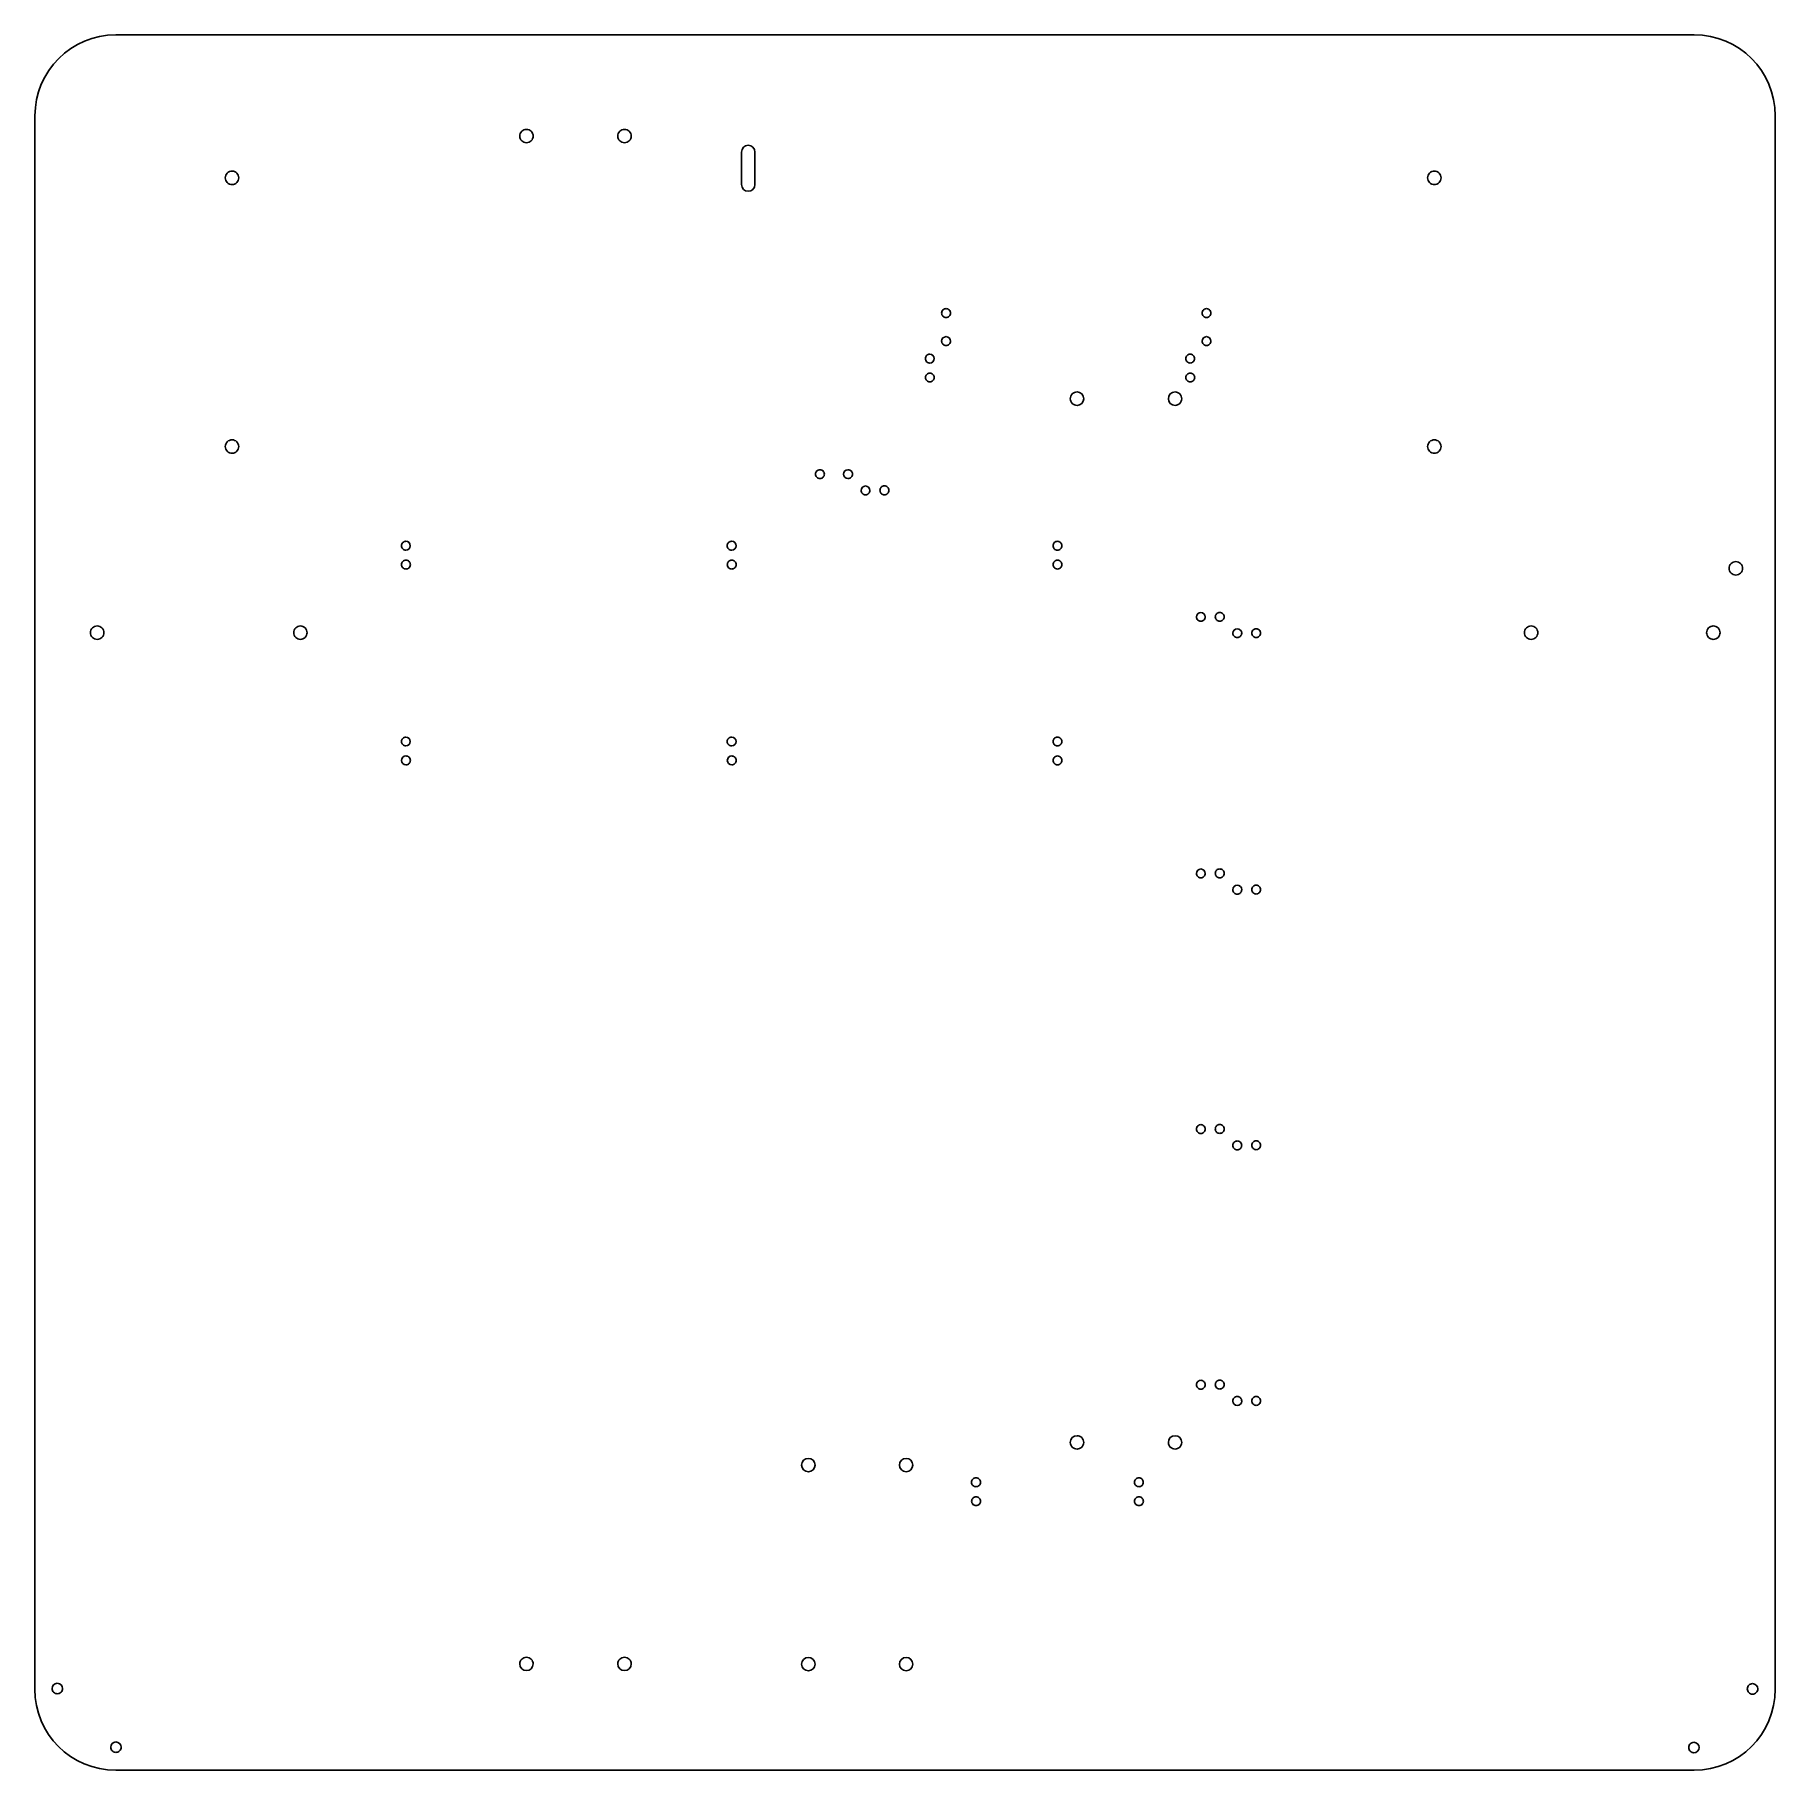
# Model space of a CAD drawing. Header units: millimetres. Extents: x 0 to 534, y 0 to 533.
import ezdxf

# ---------------------------------------------------------------- set-up
doc = ezdxf.new("R2010")
doc.units = ezdxf.units.MM
doc.layers.get('0').update_dxf_attribs({"linetype": 'CONTINUOUS'})

msp = doc.modelspace()

# ---------------------------------------------------------------- linework, layer by layer
for p, q in [((509.52762, 532.697627), (25.066521, 532.69447)), ((25.066521, 532.69447), (509.52762, 532.697627)), ((0.160198, 24.849976), (0.207512, 507.835462)), ((0.207512, 507.835462), (0.160198, 24.849976)), ((534.386923, 24.84985), (534.386474, 507.838466)), ((534.386474, 507.838466), (534.386923, 24.84985)), ((217.078868, 496.713034), (217.078868, 486.713035)), ((217.078868, 486.713035), (217.078868, 496.713034)), ((221.196868, 486.713035), (221.196868, 496.713034)), ((221.196868, 496.713034), (221.196868, 486.713035)), ((509.527758, -0.009001), (25.019234, -0.009001)), ((25.019234, -0.009001), (509.527758, -0.009001))]:
    msp.add_line(p, q)
for points in [[(0.207512, 507.835462), (0.207512, 521.564727), (11.337285, 532.69447), (25.066521, 532.69447)], [(509.52762, 532.697627), (523.256885, 532.697542), (534.386559, 521.567702), (534.386474, 507.838466)], [(149.01418, 501.611235), (149.01418, 502.157324), (149.231112, 502.681046), (149.617255, 503.067188)], [(149.617255, 503.067188), (150.003398, 503.453331), (150.52712, 503.670264), (151.073208, 503.670264)], [(151.073208, 503.670264), (151.619297, 503.670264), (152.143019, 503.453331), (152.529161, 503.067188)], [(152.529161, 503.067188), (152.915304, 502.681046), (153.132237, 502.157324), (153.132237, 501.611235)], [(179.114168, 501.611235), (179.114168, 502.157324), (179.3311, 502.681046), (179.717243, 503.067188)], [(179.717243, 503.067188), (180.103386, 503.453331), (180.627108, 503.670264), (181.173196, 503.670264)], [(181.173196, 503.670264), (181.719284, 503.670264), (182.243006, 503.453331), (182.629149, 503.067188)], [(182.629149, 503.067188), (183.015292, 502.681046), (183.232225, 502.157324), (183.232225, 501.611235)], [(149.617255, 500.155282), (149.231112, 500.541425), (149.01418, 501.065147), (149.01418, 501.611235)], [(151.073208, 499.552207), (150.52712, 499.552207), (150.003398, 499.76914), (149.617255, 500.155282)], [(152.529161, 500.155282), (152.143019, 499.76914), (151.619297, 499.552207), (151.073208, 499.552207)], [(153.132237, 501.611235), (153.132237, 501.065147), (152.915304, 500.541425), (152.529161, 500.155282)], [(179.717243, 500.155282), (179.3311, 500.541425), (179.114168, 501.065147), (179.114168, 501.611235)], [(181.173196, 499.552207), (180.627108, 499.552207), (180.103386, 499.76914), (179.717243, 500.155282)], [(182.629149, 500.155282), (182.243006, 499.76914), (181.719284, 499.552207), (181.173196, 499.552207)], [(183.232225, 501.611235), (183.232225, 501.065147), (183.015292, 500.541425), (182.629149, 500.155282)], [(217.078868, 496.713034), (217.078783, 497.850274), (218.00063, 498.772256), (219.13787, 498.772341)], [(219.13787, 498.772341), (220.27511, 498.772256), (221.196953, 497.850274), (221.196868, 496.713034)], [(58.641172, 488.801197), (58.641172, 489.347285), (58.858104, 489.871007), (59.244247, 490.25715)], [(59.244247, 487.345244), (58.858104, 487.731387), (58.641172, 488.255109), (58.641172, 488.801197)], [(59.244247, 490.25715), (59.63039, 490.643293), (60.154112, 490.860225), (60.7002, 490.860225)], [(60.7002, 486.742169), (60.154112, 486.742168), (59.63039, 486.959101), (59.244247, 487.345244)], [(60.7002, 490.860225), (61.246289, 490.860225), (61.770011, 490.643293), (62.156153, 490.25715)], [(62.156153, 487.345244), (61.770011, 486.959101), (61.246289, 486.742168), (60.7002, 486.742169)], [(62.156153, 490.25715), (62.542296, 489.871007), (62.759229, 489.347285), (62.759229, 488.801197)], [(62.759229, 488.801197), (62.759229, 488.255109), (62.542296, 487.731387), (62.156153, 487.345244)], [(219.137867, 484.653727), (218.000628, 484.653811), (217.078781, 485.575795), (217.078868, 486.713035)], [(221.196868, 486.713035), (221.196955, 485.575795), (220.275107, 484.653811), (219.137867, 484.653727)], [(427.695162, 488.801197), (427.695162, 489.347287), (427.912096, 489.87101), (428.298241, 490.257153)], [(428.298241, 487.345241), (427.912096, 487.731384), (427.695162, 488.255107), (427.695162, 488.801197)], [(428.298241, 490.257153), (428.684385, 490.643296), (429.208109, 490.860228), (429.754199, 490.860225)], [(429.754199, 486.742169), (429.208109, 486.742166), (428.684385, 486.959098), (428.298241, 487.345241)], [(429.754199, 490.860225), (430.300289, 490.860228), (430.824013, 490.643296), (431.210158, 490.257153)], [(431.210158, 487.345241), (430.824013, 486.959098), (430.300289, 486.742166), (429.754199, 486.742169)], [(431.210158, 490.257153), (431.596302, 489.87101), (431.813236, 489.347287), (431.813236, 488.801197)], [(431.813236, 488.801197), (431.813236, 488.255107), (431.596302, 487.731384), (431.210158, 487.345241)], [(278.51895, 447.278855), (278.51895, 447.63925), (278.662116, 447.984884), (278.916954, 448.239722)], [(278.916954, 446.317987), (278.662116, 446.572825), (278.51895, 446.918459), (278.51895, 447.278855)], [(278.916954, 448.239722), (279.171792, 448.49456), (279.517427, 448.637727), (279.877822, 448.637726)], [(279.877822, 445.919983), (279.517427, 445.919983), (279.171792, 446.063149), (278.916954, 446.317987)], [(279.877822, 448.637726), (280.238217, 448.637727), (280.583852, 448.49456), (280.83869, 448.239722)], [(280.83869, 446.317987), (280.583852, 446.063149), (280.238217, 445.919983), (279.877822, 445.919983)], [(280.83869, 448.239722), (281.093527, 447.984884), (281.236694, 447.63925), (281.236694, 447.278855)], [(281.236694, 447.278855), (281.236694, 446.918459), (281.093527, 446.572825), (280.83869, 446.317987)], [(358.458967, 447.278855), (358.458967, 447.63925), (358.602134, 447.984884), (358.856972, 448.239722)], [(358.856972, 446.317987), (358.602134, 446.572825), (358.458967, 446.918459), (358.458967, 447.278855)], [(358.856972, 448.239722), (359.11181, 448.49456), (359.457444, 448.637727), (359.817839, 448.637726)], [(359.817839, 445.919983), (359.457444, 445.919983), (359.11181, 446.063149), (358.856972, 446.317987)], [(359.817839, 448.637726), (360.178234, 448.637727), (360.523869, 448.49456), (360.778707, 448.239722)], [(360.778707, 446.317987), (360.523869, 446.063149), (360.178234, 445.919983), (359.817839, 445.919983)], [(360.778707, 448.239722), (361.033545, 447.984884), (361.176711, 447.63925), (361.176711, 447.278855)], [(361.176711, 447.278855), (361.176711, 446.918459), (361.033545, 446.572825), (360.778707, 446.317987)], [(278.51895, 438.678863), (278.518951, 439.429347), (279.127339, 440.037733), (279.877822, 440.037732)], [(278.916954, 437.717996), (278.662116, 437.972834), (278.51895, 438.318468), (278.51895, 438.678863)], [(279.877822, 440.037732), (280.628305, 440.037733), (281.236692, 439.429347), (281.236694, 438.678863)], [(281.236694, 438.678863), (281.236694, 438.318468), (281.093527, 437.972834), (280.83869, 437.717996)], [(358.458967, 438.678863), (358.458969, 439.429347), (359.067356, 440.037733), (359.817839, 440.037732)], [(358.856972, 437.717996), (358.602134, 437.972834), (358.458967, 438.318468), (358.458967, 438.678863)], [(359.817839, 440.037732), (360.568322, 440.037733), (361.17671, 439.429347), (361.176711, 438.678863)], [(361.176711, 438.678863), (361.176711, 438.318468), (361.033545, 437.972834), (360.778707, 437.717996)], [(273.51896, 433.300862), (273.51896, 433.661257), (273.662126, 434.006892), (273.916964, 434.26173)], [(273.916964, 432.339994), (273.662126, 432.594832), (273.51896, 432.940467), (273.51896, 433.300862)], [(273.916964, 434.26173), (274.171802, 434.516568), (274.517437, 434.659734), (274.877832, 434.659734)], [(274.877832, 434.659734), (275.628315, 434.659733), (276.236701, 434.051345), (276.236701, 433.300862)], [(276.236701, 433.300862), (276.236701, 432.550379), (275.628315, 431.941991), (274.877832, 431.94199)], [(279.877822, 437.319992), (279.517427, 437.319991), (279.171792, 437.463158), (278.916954, 437.717996)], [(280.83869, 437.717996), (280.583852, 437.463158), (280.238217, 437.319991), (279.877822, 437.319992)], [(353.458977, 433.300862), (353.458977, 433.661257), (353.602144, 434.006892), (353.856982, 434.26173)], [(353.856982, 432.339994), (353.602144, 432.594832), (353.458977, 432.940467), (353.458977, 433.300862)], [(353.856982, 434.26173), (354.11182, 434.516568), (354.457454, 434.659734), (354.817849, 434.659734)], [(354.817849, 434.659734), (355.178244, 434.659734), (355.523879, 434.516568), (355.778717, 434.26173)], [(355.778717, 434.26173), (356.033555, 434.006892), (356.176721, 433.661257), (356.176721, 433.300862)], [(356.176721, 433.300862), (356.176721, 432.940467), (356.033555, 432.594832), (355.778717, 432.339994)], [(359.817839, 437.319992), (359.457444, 437.319991), (359.11181, 437.463158), (358.856972, 437.717996)], [(360.778707, 437.717996), (360.523869, 437.463158), (360.178234, 437.319991), (359.817839, 437.319992)], [(273.545176, 427.500857), (273.545176, 427.861252), (273.688342, 428.206886), (273.94318, 428.461724)], [(273.94318, 426.539989), (273.688342, 426.794827), (273.545176, 427.140461), (273.545176, 427.500857)], [(274.877832, 431.94199), (274.517437, 431.94199), (274.171802, 432.085156), (273.916964, 432.339994)], [(273.94318, 428.461724), (274.198018, 428.716562), (274.543652, 428.859729), (274.904047, 428.859728)], [(274.904047, 428.859728), (275.264443, 428.859729), (275.610077, 428.716562), (275.864915, 428.461724)], [(275.864915, 428.461724), (276.119753, 428.206886), (276.262919, 427.861252), (276.262919, 427.500857)], [(276.262919, 427.500857), (276.262919, 427.140461), (276.119753, 426.794827), (275.864915, 426.539989)], [(353.485224, 427.500857), (353.485224, 427.861252), (353.62839, 428.206886), (353.883228, 428.461724)], [(353.883228, 426.539989), (353.62839, 426.794827), (353.485224, 427.140461), (353.485224, 427.500857)], [(354.817849, 431.94199), (354.457454, 431.94199), (354.11182, 432.085156), (353.856982, 432.339994)], [(353.883228, 428.461724), (354.138066, 428.716562), (354.483701, 428.859729), (354.844096, 428.859728)], [(355.778717, 432.339994), (355.523879, 432.085156), (355.178244, 431.94199), (354.817849, 431.94199)], [(354.844096, 428.859728), (355.204491, 428.859729), (355.550126, 428.716562), (355.804964, 428.461724)], [(355.804964, 428.461724), (356.059801, 428.206886), (356.202968, 427.861252), (356.202968, 427.500857)], [(356.202968, 427.500857), (356.202968, 427.140461), (356.059801, 426.794827), (355.804964, 426.539989)], [(274.904047, 426.141985), (274.543652, 426.141985), (274.198018, 426.285151), (273.94318, 426.539989)], [(275.864915, 426.539989), (275.610077, 426.285151), (275.264443, 426.141985), (274.904047, 426.141985)], [(318.014181, 420.994204), (318.01418, 421.540293), (318.231114, 422.064017), (318.617259, 422.45016)], [(318.617259, 422.45016), (319.003403, 422.836303), (319.527128, 423.053234), (320.073217, 423.053232)], [(320.073217, 423.053232), (321.21038, 423.053221), (322.132226, 422.131366), (322.132226, 420.994204)], [(348.114197, 420.994204), (348.114196, 422.131366), (349.036043, 423.053221), (350.173205, 423.053232)], [(350.173205, 423.053232), (350.719295, 423.053234), (351.243019, 422.836303), (351.629164, 422.45016)], [(351.629164, 422.45016), (352.015308, 422.064017), (352.232242, 421.540293), (352.232242, 420.994204)], [(354.844096, 426.141985), (354.483701, 426.141985), (354.138066, 426.285151), (353.883228, 426.539989)], [(355.804964, 426.539989), (355.550126, 426.285151), (355.204491, 426.141985), (354.844096, 426.141985)], [(318.617259, 419.538248), (318.231114, 419.924391), (318.01418, 420.448114), (318.014181, 420.994204)], [(320.073217, 418.935175), (319.527128, 418.935173), (319.003403, 419.152104), (318.617259, 419.538248)], [(322.132226, 420.994204), (322.132226, 419.857041), (321.21038, 418.935186), (320.073217, 418.935175)], [(350.173205, 418.935175), (349.036043, 418.935186), (348.114196, 419.857041), (348.114197, 420.994204)], [(351.629164, 419.538248), (351.243019, 419.152104), (350.719295, 418.935173), (350.173205, 418.935175)], [(352.232242, 420.994204), (352.232242, 420.448114), (352.015308, 419.924391), (351.629164, 419.538248)], [(58.641172, 406.300199), (58.641172, 406.846288), (58.858104, 407.37001), (59.244247, 407.756152)], [(59.244247, 404.844246), (58.858104, 405.230389), (58.641172, 405.754111), (58.641172, 406.300199)], [(59.244247, 407.756152), (59.63039, 408.142295), (60.154112, 408.359228), (60.7002, 408.359228)], [(60.7002, 408.359228), (61.246289, 408.359228), (61.770011, 408.142295), (62.156153, 407.756152)], [(62.156153, 407.756152), (62.542296, 407.37001), (62.759229, 406.846288), (62.759229, 406.300199)], [(62.759229, 406.300199), (62.759229, 405.754111), (62.542296, 405.230389), (62.156153, 404.844246)], [(427.695162, 406.300199), (427.695162, 406.846289), (427.912096, 407.370012), (428.298241, 407.756155)], [(428.298241, 404.844243), (427.912096, 405.230386), (427.695162, 405.754109), (427.695162, 406.300199)], [(428.298241, 407.756155), (428.684385, 408.142298), (429.208109, 408.35923), (429.754199, 408.359228)], [(429.754199, 408.359228), (430.300289, 408.35923), (430.824013, 408.142298), (431.210158, 407.756155)], [(431.210158, 407.756155), (431.596302, 407.370012), (431.813236, 406.846289), (431.813236, 406.300199)], [(431.813236, 406.300199), (431.813236, 405.754109), (431.596302, 405.230386), (431.210158, 404.844243)], [(60.7002, 404.241171), (60.154112, 404.241171), (59.63039, 404.458103), (59.244247, 404.844246)], [(62.156153, 404.844246), (61.770011, 404.458103), (61.246289, 404.241171), (60.7002, 404.241171)], [(429.754199, 404.241171), (429.208109, 404.241168), (428.684385, 404.4581), (428.298241, 404.844243)], [(431.210158, 404.844243), (430.824013, 404.4581), (430.300289, 404.241168), (429.754199, 404.241171)], [(239.815974, 397.84087), (239.815974, 398.201266), (239.95914, 398.5469), (240.213978, 398.801738)], [(240.213978, 396.880003), (239.95914, 397.134841), (239.815974, 397.480475), (239.815974, 397.84087)], [(240.213978, 398.801738), (240.468816, 399.056576), (240.81445, 399.199742), (241.174846, 399.199742)], [(241.174846, 396.481999), (240.81445, 396.481998), (240.468816, 396.625165), (240.213978, 396.880003)], [(241.174846, 399.199742), (241.535241, 399.199742), (241.880875, 399.056576), (242.135713, 398.801738)], [(242.135713, 396.880003), (241.880875, 396.625165), (241.535241, 396.481998), (241.174846, 396.481999)], [(242.135713, 398.801738), (242.390551, 398.5469), (242.533718, 398.201266), (242.533717, 397.84087)], [(242.533717, 397.84087), (242.533718, 397.480475), (242.390551, 397.134841), (242.135713, 396.880003)], [(248.415968, 397.84087), (248.415968, 398.591354), (249.024354, 399.199741), (249.774837, 399.199742)], [(249.774837, 396.481999), (249.024354, 396.482), (248.415968, 397.090387), (248.415968, 397.84087)], [(249.774837, 399.199742), (250.135232, 399.199742), (250.480867, 399.056576), (250.735705, 398.801738)], [(250.735705, 396.880003), (250.480867, 396.625165), (250.135232, 396.481998), (249.774837, 396.481999)], [(250.735705, 398.801738), (250.990542, 398.5469), (251.133709, 398.201266), (251.133709, 397.84087)], [(251.133709, 397.84087), (251.133709, 397.480475), (250.990542, 397.134841), (250.735705, 396.880003)], [(253.793966, 392.84088), (253.793968, 393.591364), (254.402355, 394.19975), (255.152838, 394.199749)], [(254.191971, 391.880013), (253.937133, 392.134851), (253.793966, 392.480485), (253.793966, 392.84088)], [(255.152838, 391.482009), (254.792443, 391.482008), (254.446808, 391.625175), (254.191971, 391.880013)], [(255.152838, 394.199749), (255.903321, 394.19975), (256.511709, 393.591364), (256.51171, 392.84088)], [(256.113706, 391.880013), (255.858868, 391.625175), (255.513233, 391.482008), (255.152838, 391.482009)], [(256.51171, 392.84088), (256.51171, 392.480485), (256.368544, 392.134851), (256.113706, 391.880013)], [(259.593972, 392.867096), (259.593972, 393.227491), (259.737138, 393.573126), (259.991976, 393.827964)], [(259.991976, 391.906228), (259.737138, 392.161066), (259.593972, 392.506701), (259.593972, 392.867096)], [(259.991976, 393.827964), (260.246814, 394.082801), (260.592448, 394.225968), (260.952843, 394.225968)], [(260.952843, 391.508224), (260.592448, 391.508224), (260.246814, 391.65139), (259.991976, 391.906228)], [(260.952843, 394.225968), (261.313239, 394.225968), (261.658873, 394.082801), (261.913711, 393.827964)], [(261.913711, 391.906228), (261.658873, 391.65139), (261.313239, 391.508224), (260.952843, 391.508224)], [(261.913711, 393.827964), (262.168549, 393.573126), (262.311715, 393.227491), (262.311715, 392.867096)], [(262.311715, 392.867096), (262.311715, 392.506701), (262.168549, 392.161066), (261.913711, 391.906228)], [(112.708944, 375.860862), (112.708944, 376.221257), (112.85211, 376.566891), (113.106948, 376.821729)], [(113.106948, 374.899994), (112.85211, 375.154832), (112.708944, 375.500466), (112.708944, 375.860862)], [(113.106948, 376.821729), (113.361786, 377.076567), (113.70742, 377.219734), (114.067816, 377.219734)], [(114.067816, 374.50199), (113.70742, 374.50199), (113.361786, 374.645156), (113.106948, 374.899994)], [(114.067816, 377.219734), (114.818299, 377.219732), (115.426685, 376.611345), (115.426685, 375.860862)], [(115.426685, 375.860862), (115.426685, 375.110379), (114.818299, 374.501991), (114.067816, 374.50199)], [(212.708944, 375.860862), (212.708944, 376.221257), (212.85211, 376.566891), (213.106948, 376.821729)], [(213.106948, 374.899994), (212.85211, 375.154832), (212.708944, 375.500466), (212.708944, 375.860862)], [(213.106948, 376.821729), (213.361786, 377.076567), (213.707421, 377.219734), (214.067816, 377.219734)], [(214.067816, 374.50199), (213.707421, 374.50199), (213.361786, 374.645156), (213.106948, 374.899994)], [(214.067816, 377.219734), (214.818299, 377.219732), (215.426685, 376.611345), (215.426685, 375.860862)], [(215.426685, 375.860862), (215.426685, 375.110379), (214.818299, 374.501991), (214.067816, 374.50199)], [(312.708939, 375.860862), (312.708939, 376.221257), (312.852105, 376.566891), (313.106943, 376.821729)], [(313.106943, 374.899994), (312.852105, 375.154832), (312.708939, 375.500466), (312.708939, 375.860862)], [(313.106943, 376.821729), (313.361781, 377.076567), (313.707416, 377.219734), (314.067811, 377.219734)], [(314.067811, 374.50199), (313.707416, 374.50199), (313.361781, 374.645156), (313.106943, 374.899994)], [(314.067811, 377.219734), (314.428206, 377.219734), (314.773841, 377.076567), (315.028678, 376.821729)], [(315.028678, 374.899994), (314.773841, 374.645156), (314.428206, 374.50199), (314.067811, 374.50199)], [(315.028678, 376.821729), (315.283516, 376.566891), (315.426683, 376.221257), (315.426683, 375.860862)], [(315.426683, 375.860862), (315.426683, 375.500466), (315.283516, 375.154832), (315.028678, 374.899994)], [(112.73516, 370.060856), (112.735159, 370.421252), (112.878326, 370.766886), (113.133164, 371.021724)], [(113.133164, 369.099989), (112.878326, 369.354827), (112.735159, 369.700461), (112.73516, 370.060856)], [(113.133164, 371.021724), (113.388002, 371.276562), (113.733636, 371.419728), (114.094031, 371.419728)], [(114.094031, 368.701985), (113.733636, 368.701984), (113.388002, 368.845151), (113.133164, 369.099989)], [(114.094031, 371.419728), (114.454427, 371.419728), (114.800061, 371.276562), (115.054899, 371.021724)], [(115.054899, 369.099989), (114.800061, 368.845151), (114.454427, 368.701984), (114.094031, 368.701985)], [(115.054899, 371.021724), (115.309737, 370.766886), (115.452903, 370.421252), (115.452903, 370.060856)], [(115.452903, 370.060856), (115.452903, 369.700461), (115.309737, 369.354827), (115.054899, 369.099989)], [(212.73516, 370.060856), (212.73516, 370.421252), (212.878326, 370.766886), (213.133164, 371.021724)], [(213.133164, 369.099989), (212.878326, 369.354827), (212.73516, 369.700461), (212.73516, 370.060856)], [(213.133164, 371.021724), (213.388002, 371.276562), (213.733636, 371.419728), (214.094032, 371.419728)], [(214.094032, 368.701985), (213.733636, 368.701984), (213.388002, 368.845151), (213.133164, 369.099989)], [(214.094032, 371.419728), (214.454427, 371.419728), (214.800061, 371.276562), (215.054899, 371.021724)], [(215.054899, 369.099989), (214.800061, 368.845151), (214.454427, 368.701984), (214.094032, 368.701985)], [(215.054899, 371.021724), (215.309737, 370.766886), (215.452904, 370.421252), (215.452903, 370.060856)], [(215.452903, 370.060856), (215.452904, 369.700461), (215.309737, 369.354827), (215.054899, 369.099989)], [(312.735186, 370.060856), (312.735185, 370.421252), (312.878352, 370.766886), (313.13319, 371.021724)], [(313.13319, 369.099989), (312.878352, 369.354827), (312.735185, 369.700461), (312.735186, 370.060856)], [(313.13319, 371.021724), (313.388028, 371.276562), (313.733662, 371.419728), (314.094057, 371.419728)], [(314.094057, 368.701985), (313.733662, 368.701984), (313.388028, 368.845151), (313.13319, 369.099989)], [(314.094057, 371.419728), (314.454453, 371.419728), (314.800087, 371.276562), (315.054925, 371.021724)], [(315.054925, 369.099989), (314.800087, 368.845151), (314.454453, 368.701984), (314.094057, 368.701985)], [(315.054925, 371.021724), (315.309763, 370.766886), (315.452929, 370.421252), (315.452929, 370.060856)], [(315.452929, 370.060856), (315.452929, 369.700461), (315.309763, 369.354827), (315.054925, 369.099989)], [(520.245171, 368.920196), (520.24517, 369.466286), (520.462104, 369.990009), (520.848249, 370.376152)], [(520.848249, 367.46424), (520.462104, 367.850383), (520.24517, 368.374106), (520.245171, 368.920196)], [(520.848249, 370.376152), (521.234393, 370.762295), (521.758118, 370.979227), (522.304207, 370.979225)], [(522.304207, 370.979225), (522.850297, 370.979227), (523.374021, 370.762295), (523.760166, 370.376152)], [(523.760166, 370.376152), (524.146311, 369.990009), (524.363244, 369.466286), (524.363244, 368.920196)], [(524.363244, 368.920196), (524.363244, 368.374106), (524.146311, 367.850383), (523.760166, 367.46424)], [(522.304207, 366.861168), (521.758118, 366.861165), (521.234393, 367.078097), (520.848249, 367.46424)], [(523.760166, 367.46424), (523.374021, 367.078097), (522.850297, 366.861165), (522.304207, 366.861168)], [(356.724006, 354.01586), (356.724008, 354.766343), (357.332395, 355.374729), (358.082878, 355.374729)], [(357.12201, 353.054992), (356.867173, 353.30983), (356.724006, 353.655465), (356.724006, 354.01586)], [(358.082878, 352.656988), (357.722483, 352.656988), (357.376848, 352.800154), (357.12201, 353.054992)], [(358.082878, 355.374729), (358.833361, 355.374729), (359.441749, 354.766343), (359.44175, 354.01586)], [(359.043746, 353.054992), (358.788908, 352.800154), (358.443273, 352.656988), (358.082878, 352.656988)], [(359.44175, 354.01586), (359.44175, 353.655465), (359.298584, 353.30983), (359.043746, 353.054992)], [(362.524012, 354.042075), (362.524011, 354.402471), (362.667178, 354.748105), (362.922016, 355.002943)], [(362.922016, 353.081208), (362.667178, 353.336046), (362.524011, 353.68168), (362.524012, 354.042075)], [(362.922016, 355.002943), (363.176854, 355.257781), (363.522488, 355.400947), (363.882883, 355.400947)], [(363.882883, 352.683204), (363.522488, 352.683204), (363.176854, 352.82637), (362.922016, 353.081208)], [(363.882883, 355.400947), (364.243279, 355.400947), (364.588913, 355.257781), (364.843751, 355.002943)], [(364.843751, 353.081208), (364.588913, 352.82637), (364.243279, 352.683204), (363.882883, 352.683204)], [(364.843751, 355.002943), (365.098589, 354.748105), (365.241755, 354.402471), (365.241755, 354.042075)], [(365.241755, 354.042075), (365.241755, 353.68168), (365.098589, 353.336046), (364.843751, 353.081208)], [(17.251174, 349.170197), (17.251173, 349.716286), (17.468106, 350.240008), (17.854249, 350.62615)], [(17.854249, 347.714245), (17.468106, 348.100387), (17.251173, 348.624109), (17.251174, 349.170197)], [(17.854249, 350.62615), (18.240391, 351.012293), (18.764113, 351.229226), (19.310201, 351.229226)], [(19.310201, 347.111169), (18.764113, 347.111169), (18.240391, 347.328102), (17.854249, 347.714245)], [(19.310201, 351.229226), (19.85629, 351.229226), (20.380012, 351.012293), (20.766154, 350.62615)], [(20.766154, 347.714245), (20.380012, 347.328102), (19.85629, 347.111169), (19.310201, 347.111169)], [(20.766154, 350.62615), (21.152297, 350.240008), (21.369229, 349.716286), (21.369229, 349.170197)], [(21.369229, 349.170197), (21.369229, 348.624109), (21.152297, 348.100387), (20.766154, 347.714245)], [(79.63117, 349.170197), (79.63117, 349.716286), (79.848103, 350.240008), (80.234246, 350.626151)], [(80.234246, 347.714244), (79.848103, 348.100387), (79.63117, 348.624109), (79.63117, 349.170197)], [(80.234246, 350.626151), (80.620388, 351.012293), (81.14411, 351.229226), (81.690199, 351.229226)], [(81.690199, 347.111169), (81.14411, 347.111169), (80.620388, 347.328102), (80.234246, 347.714244)], [(81.690199, 351.229226), (82.236287, 351.229226), (82.760009, 351.012293), (83.146152, 350.626151)], [(83.146152, 347.714244), (82.760009, 347.328102), (82.236287, 347.111169), (81.690199, 347.111169)], [(83.146152, 350.626151), (83.532294, 350.240008), (83.749227, 349.716286), (83.749227, 349.170197)], [(83.749227, 349.170197), (83.749227, 348.624109), (83.532294, 348.100387), (83.146152, 347.714244)], [(367.905989, 349.01587), (367.905991, 349.766353), (368.514378, 350.374739), (369.264861, 350.374739)], [(368.303994, 348.055002), (368.049156, 348.30984), (367.905989, 348.655475), (367.905989, 349.01587)], [(369.264861, 347.656998), (368.904466, 347.656998), (368.558832, 347.800164), (368.303994, 348.055002)], [(369.264861, 350.374739), (370.015344, 350.374739), (370.623732, 349.766353), (370.623733, 349.01587)], [(370.225729, 348.055002), (369.970891, 347.800164), (369.625256, 347.656998), (369.264861, 347.656998)], [(370.623733, 349.01587), (370.623733, 348.655475), (370.480567, 348.30984), (370.225729, 348.055002)], [(373.705995, 349.042085), (373.705995, 349.402481), (373.849161, 349.748115), (374.103999, 350.002953)], [(374.103999, 348.081218), (373.849161, 348.336056), (373.705995, 348.68169), (373.705995, 349.042085)], [(374.103999, 350.002953), (374.358837, 350.257791), (374.704471, 350.400957), (375.064867, 350.400957)], [(375.064867, 347.683214), (374.704471, 347.683214), (374.358837, 347.82638), (374.103999, 348.081218)], [(375.064867, 350.400957), (375.425262, 350.400957), (375.770896, 350.257791), (376.025734, 350.002953)], [(376.025734, 348.081218), (375.770896, 347.82638), (375.425262, 347.683214), (375.064867, 347.683214)], [(376.025734, 350.002953), (376.280572, 349.748115), (376.423739, 349.402481), (376.423738, 349.042085)], [(376.423738, 349.042085), (376.423739, 348.68169), (376.280572, 348.336056), (376.025734, 348.081218)], [(457.405165, 349.170197), (457.405164, 349.716287), (457.622098, 350.240011), (458.008243, 350.626154)], [(458.008243, 347.714241), (457.622098, 348.100384), (457.405164, 348.624108), (457.405165, 349.170197)], [(458.008243, 350.626154), (458.394387, 351.012297), (458.918112, 351.229228), (459.464201, 351.229226)], [(459.464201, 347.111169), (458.918112, 347.111167), (458.394387, 347.328098), (458.008243, 347.714241)], [(459.464201, 351.229226), (460.010291, 351.229228), (460.534015, 351.012297), (460.92016, 350.626154)], [(460.92016, 347.714241), (460.534015, 347.328098), (460.010291, 347.111167), (459.464201, 347.111169)], [(460.92016, 350.626154), (461.306305, 350.240011), (461.523238, 349.716287), (461.523238, 349.170197)], [(461.523238, 349.170197), (461.523238, 348.624108), (461.306305, 348.100384), (460.92016, 347.714241)], [(513.335146, 349.170197), (513.335146, 349.716287), (513.55208, 350.240011), (513.938224, 350.626154)], [(513.938224, 347.714241), (513.55208, 348.100384), (513.335146, 348.624108), (513.335146, 349.170197)], [(513.938224, 350.626154), (514.324369, 351.012297), (514.848093, 351.229228), (515.394183, 351.229226)], [(515.394183, 347.111169), (514.848093, 347.111167), (514.324369, 347.328098), (513.938224, 347.714241)], [(515.394183, 351.229226), (515.940273, 351.229228), (516.463997, 351.012297), (516.850142, 350.626154)], [(516.850142, 347.714241), (516.463997, 347.328098), (515.940273, 347.111167), (515.394183, 347.111169)], [(516.850142, 350.626154), (517.236286, 350.240011), (517.45322, 349.716287), (517.45322, 349.170197)], [(517.45322, 349.170197), (517.45322, 348.624108), (517.236286, 348.100384), (516.850142, 347.714241)], [(112.709, 315.760861), (112.709, 316.121256), (112.852169, 316.46689), (113.10701, 316.721728)], [(113.10701, 314.799993), (112.852169, 315.054831), (112.709, 315.400465), (112.709, 315.760861)], [(113.10701, 316.721728), (113.361852, 316.976566), (113.707491, 317.119733), (114.067892, 317.119732)], [(114.067892, 317.119732), (114.818386, 317.119732), (115.426781, 316.511344), (115.426781, 315.760861)], [(115.426781, 315.760861), (115.426781, 315.010377), (114.818386, 314.40199), (114.067892, 314.401989)], [(212.708972, 315.760861), (212.708972, 316.121256), (212.852141, 316.46689), (213.106982, 316.721728)], [(213.106982, 314.799993), (212.852141, 315.054831), (212.708972, 315.400465), (212.708972, 315.760861)], [(213.106982, 316.721728), (213.361824, 316.976566), (213.707464, 317.119733), (214.067864, 317.119732)], [(214.067864, 317.119732), (214.818358, 317.119732), (215.426753, 316.511344), (215.426753, 315.760861)], [(215.426753, 315.760861), (215.426753, 315.010377), (214.818358, 314.40199), (214.067864, 314.401989)], [(312.708967, 315.760863), (312.708967, 316.121259), (312.852133, 316.466893), (313.106971, 316.721731)], [(313.106971, 314.799996), (312.852133, 315.054834), (312.708967, 315.400468), (312.708967, 315.760863)], [(313.106971, 316.721731), (313.361809, 316.976569), (313.707444, 317.119735), (314.067839, 317.119735)], [(314.067839, 317.119735), (314.428234, 317.119735), (314.773869, 316.976569), (315.028707, 316.721731)], [(315.028707, 316.721731), (315.283545, 316.466893), (315.426711, 316.121259), (315.426711, 315.760863)], [(315.426711, 315.760863), (315.426711, 315.400468), (315.283545, 315.054834), (315.028707, 314.799996)], [(112.735219, 309.960858), (112.735218, 310.711341), (113.343613, 311.319729), (114.094107, 311.31973)], [(114.094107, 308.601986), (113.343613, 308.601987), (112.735218, 309.210375), (112.735219, 309.960858)], [(114.067892, 314.401989), (113.707491, 314.401988), (113.361852, 314.545155), (113.10701, 314.799993)], [(114.094107, 311.31973), (114.454508, 311.31973), (114.800148, 311.176564), (115.054989, 310.921726)], [(115.054989, 310.921726), (115.309831, 310.666888), (115.452999, 310.321253), (115.452999, 309.960858)], [(115.452999, 309.960858), (115.452999, 309.600463), (115.309831, 309.254828), (115.054989, 308.99999)], [(212.735191, 309.960858), (212.73519, 310.711341), (213.343585, 311.319729), (214.09408, 311.31973)], [(214.09408, 308.601986), (213.343585, 308.601987), (212.73519, 309.210375), (212.735191, 309.960858)], [(214.067864, 314.401989), (213.707464, 314.401988), (213.361824, 314.545155), (213.106982, 314.799993)], [(214.09408, 311.31973), (214.45448, 311.31973), (214.80012, 311.176564), (215.054961, 310.921726)], [(215.054961, 310.921726), (215.309803, 310.666888), (215.452971, 310.321253), (215.452971, 309.960858)], [(215.452971, 309.960858), (215.452971, 309.600463), (215.309803, 309.254828), (215.054961, 308.99999)], [(312.735214, 309.960858), (312.735214, 310.321253), (312.87838, 310.666888), (313.133218, 310.921726)], [(313.133218, 308.99999), (312.87838, 309.254828), (312.735214, 309.600463), (312.735214, 309.960858)], [(314.067839, 314.401992), (313.707444, 314.401991), (313.361809, 314.545158), (313.106971, 314.799996)], [(313.133218, 310.921726), (313.388056, 311.176564), (313.73369, 311.31973), (314.094086, 311.31973)], [(315.028707, 314.799996), (314.773869, 314.545158), (314.428234, 314.401991), (314.067839, 314.401992)], [(314.094086, 311.31973), (314.454481, 311.31973), (314.800115, 311.176564), (315.054953, 310.921726)], [(315.054953, 310.921726), (315.309791, 310.666888), (315.452958, 310.321253), (315.452957, 309.960858)], [(315.452957, 309.960858), (315.452958, 309.600463), (315.309791, 309.254828), (315.054953, 308.99999)], [(115.054989, 308.99999), (114.800148, 308.745152), (114.454508, 308.601986), (114.094107, 308.601986)], [(215.054961, 308.99999), (214.80012, 308.745152), (214.45448, 308.601986), (214.09408, 308.601986)], [(314.094086, 308.601986), (313.73369, 308.601986), (313.388056, 308.745152), (313.133218, 308.99999)], [(315.054953, 308.99999), (314.800115, 308.745152), (314.454481, 308.601986), (314.094086, 308.601986)], [(356.724006, 275.268861), (356.724008, 276.019344), (357.332395, 276.62773), (358.082878, 276.62773)], [(357.12201, 274.307993), (356.867173, 274.562831), (356.724006, 274.908465), (356.724006, 275.268861)], [(358.082878, 273.909989), (357.722483, 273.909989), (357.376848, 274.053155), (357.12201, 274.307993)], [(358.082878, 276.62773), (358.833361, 276.62773), (359.441749, 276.019344), (359.44175, 275.268861)], [(359.043746, 274.307993), (358.788908, 274.053155), (358.443273, 273.909989), (358.082878, 273.909989)], [(359.44175, 275.268861), (359.44175, 274.908465), (359.298584, 274.562831), (359.043746, 274.307993)], [(362.524012, 275.295076), (362.524011, 275.655472), (362.667178, 276.001106), (362.922016, 276.255944)], [(362.922016, 274.334209), (362.667178, 274.589047), (362.524011, 274.934681), (362.524012, 275.295076)], [(362.922016, 276.255944), (363.176854, 276.510782), (363.522488, 276.653948), (363.882883, 276.653948)], [(363.882883, 273.936205), (363.522488, 273.936204), (363.176854, 274.079371), (362.922016, 274.334209)], [(363.882883, 276.653948), (364.243279, 276.653948), (364.588913, 276.510782), (364.843751, 276.255944)], [(364.843751, 274.334209), (364.588913, 274.079371), (364.243279, 273.936204), (363.882883, 273.936205)], [(364.843751, 276.255944), (365.098589, 276.001106), (365.241755, 275.655472), (365.241755, 275.295076)], [(365.241755, 275.295076), (365.241755, 274.934681), (365.098589, 274.589047), (364.843751, 274.334209)], [(367.905989, 270.268871), (367.905991, 271.019354), (368.514378, 271.62774), (369.264861, 271.62774)], [(368.303994, 269.308003), (368.049156, 269.562841), (367.905989, 269.908475), (367.905989, 270.268871)], [(369.264861, 268.909999), (368.904466, 268.909999), (368.558832, 269.053165), (368.303994, 269.308003)], [(369.264861, 271.62774), (370.015344, 271.62774), (370.623732, 271.019354), (370.623733, 270.268871)], [(370.225729, 269.308003), (369.970891, 269.053165), (369.625256, 268.909999), (369.264861, 268.909999)], [(370.623733, 270.268871), (370.623733, 269.908475), (370.480567, 269.562841), (370.225729, 269.308003)], [(373.705995, 270.295086), (373.705995, 270.655482), (373.849161, 271.001116), (374.103999, 271.255954)], [(374.103999, 269.334219), (373.849161, 269.589057), (373.705995, 269.934691), (373.705995, 270.295086)], [(374.103999, 271.255954), (374.358837, 271.510792), (374.704471, 271.653958), (375.064867, 271.653958)], [(375.064867, 268.936215), (374.704471, 268.936214), (374.358837, 269.079381), (374.103999, 269.334219)], [(375.064867, 271.653958), (375.425262, 271.653958), (375.770896, 271.510792), (376.025734, 271.255954)], [(376.025734, 269.334219), (375.770896, 269.079381), (375.425262, 268.936214), (375.064867, 268.936215)], [(376.025734, 271.255954), (376.280572, 271.001116), (376.423739, 270.655482), (376.423738, 270.295086)], [(376.423738, 270.295086), (376.423739, 269.934691), (376.280572, 269.589057), (376.025734, 269.334219)], [(356.724006, 196.793811), (356.724006, 197.154206), (356.867173, 197.499841), (357.12201, 197.754679)], [(357.12201, 197.754679), (357.376848, 198.009517), (357.722483, 198.152683), (358.082878, 198.152683)], [(358.082878, 198.152683), (358.443273, 198.152683), (358.788908, 198.009517), (359.043746, 197.754679)], [(359.043746, 197.754679), (359.298584, 197.499841), (359.44175, 197.154206), (359.44175, 196.793811)], [(362.524012, 196.820058), (362.524011, 197.180453), (362.667178, 197.526087), (362.922016, 197.780925)], [(362.922016, 197.780925), (363.176854, 198.035763), (363.522488, 198.17893), (363.882883, 198.178929)], [(363.882883, 198.178929), (364.243279, 198.17893), (364.588913, 198.035763), (364.843751, 197.780925)], [(364.843751, 197.780925), (365.098589, 197.526087), (365.241755, 197.180453), (365.241755, 196.820058)], [(357.12201, 195.832943), (356.867173, 196.087781), (356.724006, 196.433416), (356.724006, 196.793811)], [(358.082878, 195.434939), (357.722483, 195.434939), (357.376848, 195.578105), (357.12201, 195.832943)], [(359.043746, 195.832943), (358.788908, 195.578105), (358.443273, 195.434939), (358.082878, 195.434939)], [(359.44175, 196.793811), (359.44175, 196.433416), (359.298584, 196.087781), (359.043746, 195.832943)], [(362.922016, 195.85919), (362.667178, 196.114028), (362.524011, 196.459662), (362.524012, 196.820058)], [(363.882883, 195.461186), (363.522488, 195.461186), (363.176854, 195.604352), (362.922016, 195.85919)], [(364.843751, 195.85919), (364.588913, 195.604352), (364.243279, 195.461186), (363.882883, 195.461186)], [(365.241755, 196.820058), (365.241755, 196.459662), (365.098589, 196.114028), (364.843751, 195.85919)], [(367.905989, 191.793849), (367.905989, 192.154244), (368.049156, 192.499879), (368.303994, 192.754717)], [(368.303994, 192.754717), (368.558832, 193.009555), (368.904466, 193.152721), (369.264861, 193.152721)], [(369.264861, 193.152721), (369.625256, 193.152721), (369.970891, 193.009555), (370.225729, 192.754717)], [(370.225729, 192.754717), (370.480567, 192.499879), (370.623733, 192.154244), (370.623733, 191.793849)], [(373.705995, 191.820096), (373.705995, 192.180491), (373.849161, 192.526126), (374.103999, 192.780964)], [(374.103999, 192.780964), (374.358837, 193.035801), (374.704471, 193.178968), (375.064867, 193.178968)], [(375.064867, 193.178968), (375.425262, 193.178968), (375.770896, 193.035801), (376.025734, 192.780964)], [(376.025734, 192.780964), (376.280572, 192.526126), (376.423739, 192.180491), (376.423738, 191.820096)], [(368.303994, 190.832982), (368.049156, 191.087819), (367.905989, 191.433454), (367.905989, 191.793849)], [(369.264861, 190.434977), (368.904466, 190.434977), (368.558832, 190.578144), (368.303994, 190.832982)], [(370.225729, 190.832982), (369.970891, 190.578144), (369.625256, 190.434977), (369.264861, 190.434977)], [(370.623733, 191.793849), (370.623733, 191.433454), (370.480567, 191.087819), (370.225729, 190.832982)], [(374.103999, 190.859228), (373.849161, 191.114066), (373.705995, 191.459701), (373.705995, 191.820096)], [(375.064867, 190.461224), (374.704471, 190.461224), (374.358837, 190.60439), (374.103999, 190.859228)], [(376.025734, 190.859228), (375.770896, 190.60439), (375.425262, 190.461224), (375.064867, 190.461224)], [(376.423738, 191.820096), (376.423739, 191.459701), (376.280572, 191.114066), (376.025734, 190.859228)], [(356.724006, 118.318789), (356.724006, 118.679185), (356.867173, 119.024819), (357.12201, 119.279657)], [(357.12201, 117.357922), (356.867173, 117.61276), (356.724006, 117.958394), (356.724006, 118.318789)], [(357.12201, 119.279657), (357.376848, 119.534495), (357.722483, 119.677661), (358.082878, 119.677661)], [(358.082878, 119.677661), (358.443273, 119.677661), (358.788908, 119.534495), (359.043746, 119.279657)], [(359.043746, 119.279657), (359.298584, 119.024819), (359.44175, 118.679185), (359.44175, 118.318789)], [(359.44175, 118.318789), (359.44175, 117.958394), (359.298584, 117.61276), (359.043746, 117.357922)], [(362.524012, 118.345036), (362.524011, 118.705431), (362.667178, 119.051066), (362.922016, 119.305904)], [(362.922016, 117.384168), (362.667178, 117.639006), (362.524011, 117.984641), (362.524012, 118.345036)], [(362.922016, 119.305904), (363.176854, 119.560742), (363.522488, 119.703908), (363.882883, 119.703908)], [(363.882883, 119.703908), (364.243279, 119.703908), (364.588913, 119.560742), (364.843751, 119.305904)], [(364.843751, 119.305904), (365.098589, 119.051066), (365.241755, 118.705431), (365.241755, 118.345036)], [(365.241755, 118.345036), (365.241755, 117.984641), (365.098589, 117.639006), (364.843751, 117.384168)], [(358.082878, 116.959918), (357.722483, 116.959917), (357.376848, 117.103084), (357.12201, 117.357922)], [(359.043746, 117.357922), (358.788908, 117.103084), (358.443273, 116.959917), (358.082878, 116.959918)], [(363.882883, 116.986164), (363.522488, 116.986164), (363.176854, 117.12933), (362.922016, 117.384168)], [(364.843751, 117.384168), (364.588913, 117.12933), (364.243279, 116.986164), (363.882883, 116.986164)], [(367.905989, 113.318828), (367.905989, 113.679223), (368.049156, 114.024857), (368.303994, 114.279695)], [(369.264861, 111.959984), (368.514388, 111.959984), (367.906005, 112.568354), (367.905989, 113.318828)], [(368.303994, 114.279695), (368.558832, 114.534533), (368.904466, 114.6777), (369.264861, 114.677699)], [(369.264861, 114.677699), (369.625256, 114.6777), (369.970891, 114.534533), (370.225729, 114.279695)], [(370.623733, 113.318828), (370.623718, 112.568354), (370.015335, 111.959984), (369.264861, 111.959984)], [(370.225729, 114.279695), (370.480567, 114.024857), (370.623733, 113.679223), (370.623733, 113.318828)], [(373.705995, 113.345074), (373.705995, 113.70547), (373.849161, 114.051104), (374.103999, 114.305942)], [(374.103999, 112.384207), (373.849161, 112.639045), (373.705995, 112.984679), (373.705995, 113.345074)], [(374.103999, 114.305942), (374.358837, 114.56078), (374.704471, 114.703946), (375.064867, 114.703946)], [(375.064867, 111.986203), (374.704471, 111.986202), (374.358837, 112.129369), (374.103999, 112.384207)], [(375.064867, 114.703946), (375.425262, 114.703946), (375.770896, 114.56078), (376.025734, 114.305942)], [(376.025734, 112.384207), (375.770896, 112.129369), (375.425262, 111.986202), (375.064867, 111.986203)], [(376.025734, 114.305942), (376.280572, 114.051104), (376.423739, 113.70547), (376.423738, 113.345074)], [(376.423738, 113.345074), (376.423739, 112.984679), (376.280572, 112.639045), (376.025734, 112.384207)], [(318.013983, 100.610954), (318.013987, 101.74808), (318.935809, 102.669902), (320.072935, 102.669906)], [(320.072935, 102.669906), (320.619008, 102.669912), (321.142716, 102.45299), (321.528851, 102.066861)], [(321.528851, 102.066861), (321.914985, 101.680732), (322.131914, 101.157026), (322.131916, 100.610954)], [(348.113999, 100.610954), (348.114003, 101.74808), (349.035825, 102.669902), (350.172951, 102.669906)], [(350.172951, 102.669906), (351.310078, 102.669902), (352.2319, 101.74808), (352.231903, 100.610954)], [(318.617028, 99.155038), (318.230899, 99.541172), (318.013977, 100.064881), (318.013983, 100.610954)], [(320.072935, 98.551973), (319.526863, 98.551975), (319.003157, 98.768904), (318.617028, 99.155038)], [(321.528861, 99.155028), (321.142726, 98.768893), (320.619013, 98.551968), (320.072935, 98.551973)], [(322.131916, 100.610954), (322.131921, 100.064876), (321.914996, 99.541163), (321.528861, 99.155028)], [(348.717044, 99.155038), (348.330915, 99.541172), (348.113993, 100.064881), (348.113999, 100.610954)], [(350.172951, 98.551973), (349.626879, 98.551975), (349.103173, 98.768904), (348.717044, 99.155038)], [(351.628858, 99.155038), (351.242729, 98.768904), (350.719024, 98.551975), (350.172951, 98.551973)], [(352.231903, 100.610954), (352.231909, 100.064881), (352.014987, 99.541172), (351.628858, 99.155038)], [(235.553975, 93.660949), (235.553979, 94.798078), (236.475805, 95.719901), (237.612933, 95.719901)], [(237.612933, 91.601997), (236.475805, 91.601998), (235.553979, 92.523821), (235.553975, 93.660949)], [(237.612933, 95.719901), (238.750063, 95.719902), (239.67189, 94.798079), (239.671894, 93.660949)], [(239.671894, 93.660949), (239.67189, 92.52382), (238.750063, 91.601996), (237.612933, 91.601997)], [(265.553986, 93.660949), (265.55399, 94.798079), (266.475817, 95.719902), (267.612946, 95.719901)], [(267.612946, 91.601997), (266.475817, 91.601996), (265.55399, 92.52382), (265.553986, 93.660949)], [(267.612946, 95.719901), (268.750075, 95.719901), (269.671901, 94.798078), (269.671904, 93.660949)], [(269.671904, 93.660949), (269.671901, 92.523821), (268.750075, 91.601998), (267.612946, 91.601997)], [(287.708933, 88.360788), (287.708932, 88.721183), (287.852099, 89.066817), (288.106937, 89.321655)], [(288.106937, 87.39992), (287.852099, 87.654758), (287.708932, 88.000392), (287.708933, 88.360788)], [(288.106937, 89.321655), (288.361775, 89.576493), (288.707409, 89.71966), (289.067804, 89.719659)], [(289.067804, 87.001916), (288.707409, 87.001916), (288.361775, 87.145082), (288.106937, 87.39992)], [(289.067804, 89.719659), (289.4282, 89.71966), (289.773834, 89.576493), (290.028672, 89.321655)], [(290.028672, 87.39992), (289.773834, 87.145082), (289.4282, 87.001916), (289.067804, 87.001916)], [(290.028672, 89.321655), (290.28351, 89.066817), (290.426676, 88.721183), (290.426676, 88.360788)], [(290.426676, 88.360788), (290.426676, 88.000392), (290.28351, 87.654758), (290.028672, 87.39992)], [(337.708974, 88.360816), (337.708973, 88.721211), (337.85214, 89.066846), (338.106978, 89.321684)], [(338.106978, 87.399948), (337.85214, 87.654786), (337.708973, 88.000421), (337.708974, 88.360816)], [(338.106978, 89.321684), (338.361816, 89.576521), (338.70745, 89.719688), (339.067845, 89.719688)], [(339.067845, 87.001944), (338.70745, 87.001944), (338.361816, 87.14511), (338.106978, 87.399948)], [(339.067845, 89.719688), (339.428241, 89.719688), (339.773875, 89.576521), (340.028713, 89.321684)], [(340.028713, 87.399948), (339.773875, 87.14511), (339.428241, 87.001944), (339.067845, 87.001944)], [(340.028713, 89.321684), (340.283551, 89.066846), (340.426717, 88.721211), (340.426717, 88.360816)], [(340.426717, 88.360816), (340.426717, 88.000421), (340.283551, 87.654786), (340.028713, 87.399948)], [(287.735179, 82.560782), (287.735179, 82.921178), (287.878345, 83.266812), (288.133183, 83.52165)], [(288.133183, 81.599915), (287.878345, 81.854753), (287.735179, 82.200387), (287.735179, 82.560782)], [(288.133183, 83.52165), (288.388021, 83.776488), (288.733656, 83.919654), (289.094051, 83.919654)], [(289.094051, 81.201911), (288.733656, 81.20191), (288.388021, 81.345077), (288.133183, 81.599915)], [(289.094051, 83.919654), (289.454446, 83.919654), (289.800081, 83.776488), (290.054919, 83.52165)], [(290.054919, 81.599915), (289.800081, 81.345077), (289.454446, 81.20191), (289.094051, 81.201911)], [(290.054919, 83.52165), (290.309757, 83.266812), (290.452923, 82.921178), (290.452923, 82.560782)], [(290.452923, 82.560782), (290.452923, 82.200387), (290.309757, 81.854753), (290.054919, 81.599915)], [(337.73522, 82.560811), (337.73522, 82.921206), (337.878387, 83.26684), (338.133224, 83.521678)], [(338.133224, 81.599943), (337.878387, 81.854781), (337.73522, 82.200415), (337.73522, 82.560811)], [(338.133224, 83.521678), (338.388062, 83.776516), (338.733697, 83.919682), (339.094092, 83.919682)], [(339.094092, 81.201939), (338.733697, 81.201939), (338.388062, 81.345105), (338.133224, 81.599943)], [(339.094092, 83.919682), (339.454487, 83.919682), (339.800122, 83.776516), (340.05496, 83.521678)], [(340.05496, 81.599943), (339.800122, 81.345105), (339.454487, 81.201939), (339.094092, 81.201939)], [(340.05496, 83.521678), (340.309798, 83.26684), (340.452964, 82.921206), (340.452964, 82.560811)], [(340.452964, 82.560811), (340.452964, 82.200415), (340.309798, 81.854781), (340.05496, 81.599943)], [(149.013985, 32.610949), (149.013979, 33.157022), (149.230902, 33.680732), (149.617032, 34.066866)], [(151.072943, 30.551996), (149.935814, 30.551997), (149.013989, 31.47382), (149.013985, 32.610949)], [(149.617032, 34.066866), (150.003162, 34.453), (150.52687, 34.669929), (151.072943, 34.669929)], [(151.072943, 34.669929), (151.619017, 34.669929), (152.142725, 34.453001), (152.528856, 34.066867)], [(153.131904, 32.610949), (153.1319, 31.473819), (152.210073, 30.551995), (151.072943, 30.551996)], [(152.528856, 34.066867), (152.914986, 33.680732), (153.131909, 33.157022), (153.131904, 32.610949)], [(179.113973, 32.610949), (179.113967, 33.157022), (179.33089, 33.680732), (179.717021, 34.066867)], [(181.172934, 30.551996), (180.035804, 30.551995), (179.113977, 31.473819), (179.113973, 32.610949)], [(179.717021, 34.066867), (180.103152, 34.453001), (180.62686, 34.669929), (181.172934, 34.669929)], [(181.172934, 34.669929), (181.719007, 34.669929), (182.242714, 34.453), (182.628844, 34.066866)], [(183.231891, 32.610949), (183.231888, 31.47382), (182.310062, 30.551997), (181.172934, 30.551996)], [(182.628844, 34.066866), (183.014974, 33.680732), (183.231897, 33.157022), (183.231891, 32.610949)], [(235.553975, 32.560939), (235.553979, 33.698067), (236.475805, 34.61989), (237.612933, 34.619891)], [(237.612933, 30.501987), (236.475805, 30.501987), (235.553979, 31.42381), (235.553975, 32.560939)], [(237.612933, 34.619891), (238.750063, 34.619892), (239.67189, 33.698068), (239.671894, 32.560939)], [(239.671894, 32.560939), (239.67189, 31.423809), (238.750063, 30.501986), (237.612933, 30.501987)], [(265.553986, 32.560939), (265.55399, 33.698068), (266.475817, 34.619892), (267.612946, 34.619891)], [(267.612946, 30.501987), (266.475817, 30.501986), (265.55399, 31.423809), (265.553986, 32.560939)], [(267.612946, 34.619891), (268.750075, 34.61989), (269.671901, 33.698067), (269.671904, 32.560939)], [(269.671904, 32.560939), (269.671901, 31.42381), (268.750075, 30.501987), (267.612946, 30.501987)], [(25.019234, -0.009001), (11.289971, -0.009018), (0.160215, 11.12074), (0.160198, 24.849976)], [(5.932307, 23.923437), (5.630573, 24.225174), (5.461063, 24.634417), (5.461067, 25.061135)], [(5.461067, 25.061135), (5.461074, 25.949719), (6.181416, 26.670056), (7.07, 26.670056)], [(7.07, 23.452186), (6.643282, 23.452186), (6.234041, 23.6217), (5.932307, 23.923437)], [(7.07, 26.670056), (7.958584, 26.670056), (8.678926, 25.949719), (8.678933, 25.061135)], [(8.207693, 23.923437), (7.905959, 23.6217), (7.496718, 23.452186), (7.07, 23.452186)], [(8.678933, 25.061135), (8.678937, 24.634417), (8.509427, 24.225174), (8.207693, 23.923437)], [(534.386923, 24.84985), (534.386836, 11.120585), (523.256994, -0.009088), (509.527758, -0.009001)], [(526.306303, 23.812323), (526.004566, 24.11406), (525.835053, 24.523305), (525.835057, 24.950026)], [(525.835057, 24.950026), (525.835061, 25.376743), (526.004576, 25.78598), (526.306313, 26.087712)], [(527.444006, 23.341077), (527.017285, 23.341073), (526.60804, 23.510585), (526.306303, 23.812323)], [(526.306313, 26.087712), (526.60805, 26.389443), (527.01729, 26.558951), (527.444006, 26.558947)], [(527.444006, 26.558947), (528.332586, 26.558941), (529.05292, 25.838606), (529.052927, 24.950026)], [(528.581691, 23.812333), (528.27996, 23.510596), (527.870722, 23.34108), (527.444006, 23.341077)], [(529.052927, 24.950026), (529.052931, 24.52331), (528.883423, 24.114069), (528.581691, 23.812333)], [(23.917308, 5.916305), (23.615574, 6.218042), (23.446064, 6.627284), (23.446068, 7.054003)], [(23.446068, 7.054003), (23.446075, 7.942587), (24.166416, 8.662923), (25.055, 8.662923)], [(25.055, 5.445054), (24.628282, 5.445054), (24.219042, 5.614568), (23.917308, 5.916305)], [(25.055, 8.662923), (25.943585, 8.662923), (26.663927, 7.942587), (26.663933, 7.054003)], [(26.192693, 5.916305), (25.89096, 5.614568), (25.481719, 5.445054), (25.055, 5.445054)], [(26.663933, 7.054003), (26.663938, 6.627284), (26.494427, 6.218042), (26.192693, 5.916305)], [(507.839045, 6.954013), (507.839048, 7.38073), (508.008564, 7.789968), (508.3103, 8.091699)], [(508.3103, 5.816328), (508.008564, 6.118059), (507.839048, 6.527297), (507.839045, 6.954013)], [(508.3103, 8.091699), (508.612037, 8.39343), (509.021277, 8.562939), (509.447993, 8.562934)], [(509.447993, 5.345093), (509.021277, 5.345088), (508.612037, 5.514597), (508.3103, 5.816328)], [(509.447993, 8.562934), (510.336573, 8.562928), (511.056907, 7.842593), (511.056914, 6.954013)], [(511.056914, 6.954013), (511.056907, 6.065434), (510.336573, 5.345099), (509.447993, 5.345093)]]:
    msp.add_open_spline(points, degree=3)

doc.saveas('drawing.dxf')
